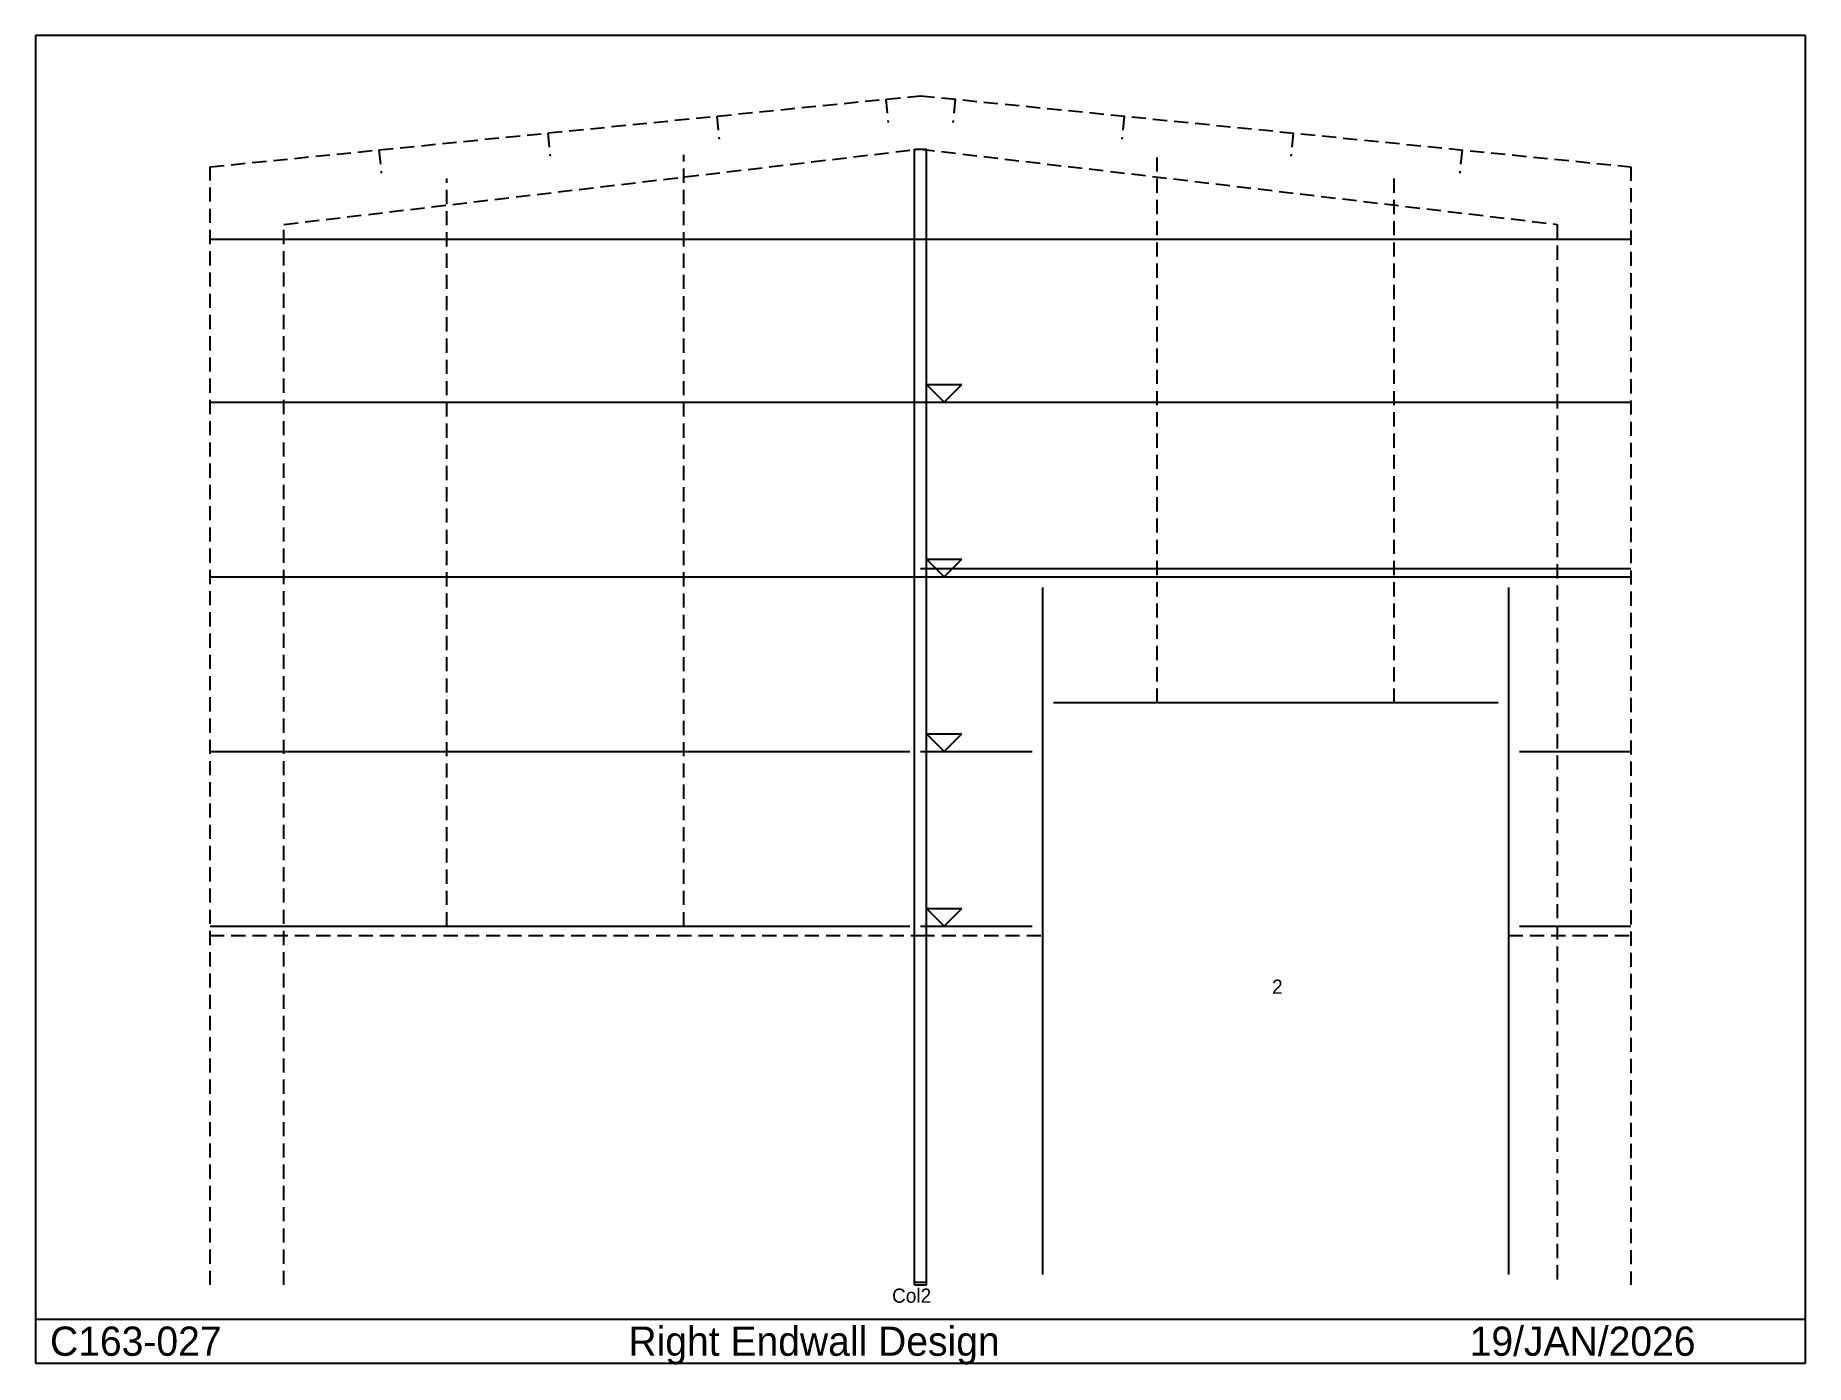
# Model space of a CAD drawing. Extents: x -1499 to 13699, y -683 to 10728.
import ezdxf

# ---------------------------------------------------------------- set-up
doc = ezdxf.new("R2010")
doc.units = 0
doc.linetypes.add('CONTIN', pattern=[0])
doc.linetypes.add('DASHED', pattern=[182.37, 121.58, -60.79])
doc.layers.get('0').update_dxf_attribs({"linetype": 'CONTIN'})
for name, color, linetype in [('1', 7, 'CONTIN'), ('16', 7, 'CONTIN'), ('2', 7, 'CONTIN'), ('21', 7, 'CONTIN'), ('3', 7, 'CONTIN'), ('5', 5, 'DASHED'), ('6', 5, 'DASHED'), ('8', 5, 'DASHED'), ('9', 7, 'CONTIN')]:
    doc.layers.add(name, color=color, linetype=linetype)

msp = doc.modelspace()

# ---------------------------------------------------------------- linework, layer by layer
for p, q in [((13699.094, 10728.119), (-1499.093, 10728.119)), ((-1499.093, 10728.119), (-1499.093, -670.52)), ((13699.094, -670.52), (13699.094, 10728.119)), ((-1499.093, -294.365), (13699.094, -294.365)), ((-1499.093, -670.52), (13699.094, -670.52))]:
    msp.add_line(p, q)
at = {"layer": '1'}
for p, q in [((6049.2, 0), (6049.2, 9752.7)), ((6049.2, 9752.7), (6150.8, 9752.7)), ((6150.8, 0), (6150.8, 9752.7)), ((6049.2, 0), (6150.8, 0))]:
    msp.add_line(p, q, dxfattribs=at)
at = {"layer": '2'}
for p, q in [((0.003, 8980), (6100, 8980)), ((6100, 8980), (12200, 8980)), ((0.002, 7580), (6100, 7580)), ((6100, 7580), (12200, 7580)), ((0.002, 6080), (6100, 6080)), ((6100, 6150), (12200, 6150)), ((6100, 6080), (12200, 6080)), ((7150, 91.44), (7150, 5988.561)), ((11150, 91.44), (11150, 5988.561)), ((7241.439, 5000), (11058.561, 5000)), ((0.001, 4580), (6008.561, 4580)), ((6100, 4580), (7058.56, 4580)), ((11241.44, 4580), (12200, 4580)), ((0.001, 3080), (6008.561, 3080)), ((6100, 3080), (7058.56, 3080)), ((11241.44, 3080), (12200, 3080))]:
    msp.add_line(p, q, dxfattribs=at)
at = {"layer": '3'}
for p, q in [((6303.2, 7580), (6150.8, 7732.4)), ((6150.8, 7732.4), (6455.6, 7732.4)), ((6303.2, 7580), (6455.6, 7732.4)), ((6303.2, 6080), (6150.8, 6232.4)), ((6150.8, 6232.4), (6455.6, 6232.4)), ((6303.2, 6080), (6455.6, 6232.4)), ((6303.2, 4580), (6150.8, 4732.4)), ((6150.8, 4732.4), (6455.6, 4732.4)), ((6303.2, 4580), (6455.6, 4732.4)), ((6303.2, 3080), (6150.8, 3232.4)), ((6150.8, 3232.4), (6455.6, 3232.4)), ((6303.2, 3080), (6455.6, 3232.4))]:
    msp.add_line(p, q, dxfattribs=at)
at = {"layer": '5'}
for p, q in [((4351.099, 10035.109), (4371, 9836.102)), ((5801.465, 10180.146), (5821.365, 9981.138)), ((6398.512, 10180.148), (6378.611, 9981.141)), ((7848.877, 10035.112), (7828.977, 9836.105)), ((2900.732, 9890.072), (2920.633, 9691.065)), ((9299.243, 9890.076), (9279.343, 9691.068)), ((1450.366, 9745.037), (1470.267, 9546.029)), ((10749.609, 9745.039), (10729.709, 9546.031))]:
    msp.add_line(p, q, dxfattribs=at)
at = {"layer": '6'}
for p, q in [((4066.667, 3080), (4066.667, 9701.867)), ((8133.333, 5000), (8133.333, 9701.867)), ((2033.333, 3080), (2033.333, 9498.534)), ((10166.667, 5000), (10166.667, 9498.534))]:
    msp.add_line(p, q, dxfattribs=at)
at = {"layer": '8'}
for p, q in [((0, 9600), (6100, 10210)), ((6100, 10210), (12200, 9600)), ((635, 9105.7), (6100, 9752.7)), ((6100, 9752.7), (6100, 9752.7)), ((6100, 9752.7), (11564.999, 9105.7)), ((0, 0), (0, 9600)), ((12200, 9600), (12200, 0)), ((635, 0), (635, 9105.7)), ((635, 9105.7), (635, 9105.7)), ((11564.999, 9105.7), (11564.999, 9105.7)), ((11564.999, 9105.7), (11564.999, 0)), ((0, 3000), (6100, 3000)), ((6100, 3000), (7150, 3000)), ((11150, 3000), (12200, 3000))]:
    msp.add_line(p, q, dxfattribs=at)
at = {"layer": '9'}
for p, q in [((6049.2, 25.4), (6150.8, 25.4)), ((6049.2, 0), (6049.2, 25.4)), ((6049.2, 0), (6150.8, 0)), ((6150.8, 0), (6150.8, 25.4))]:
    msp.add_line(p, q, dxfattribs=at)

# ---------------------------------------------------------------- texts
for s, p in [('C163-027', (-1373.708, -607.828)), ('Right Endwall Design', (3592.299, -607.828)), ('19/JAN/2026', (10815.237, -607.828))]:
    msp.add_text(s, height=250.77).set_placement(p)
at = {"layer": '16'}
msp.add_text('Col2', height=121.92, dxfattribs=at).set_placement((5856.16, -152.4))
at = {"layer": '21'}
msp.add_text('  2', height=121.92, dxfattribs=at).set_placement((9028.08, 2500))

doc.saveas('drawing.dxf')
